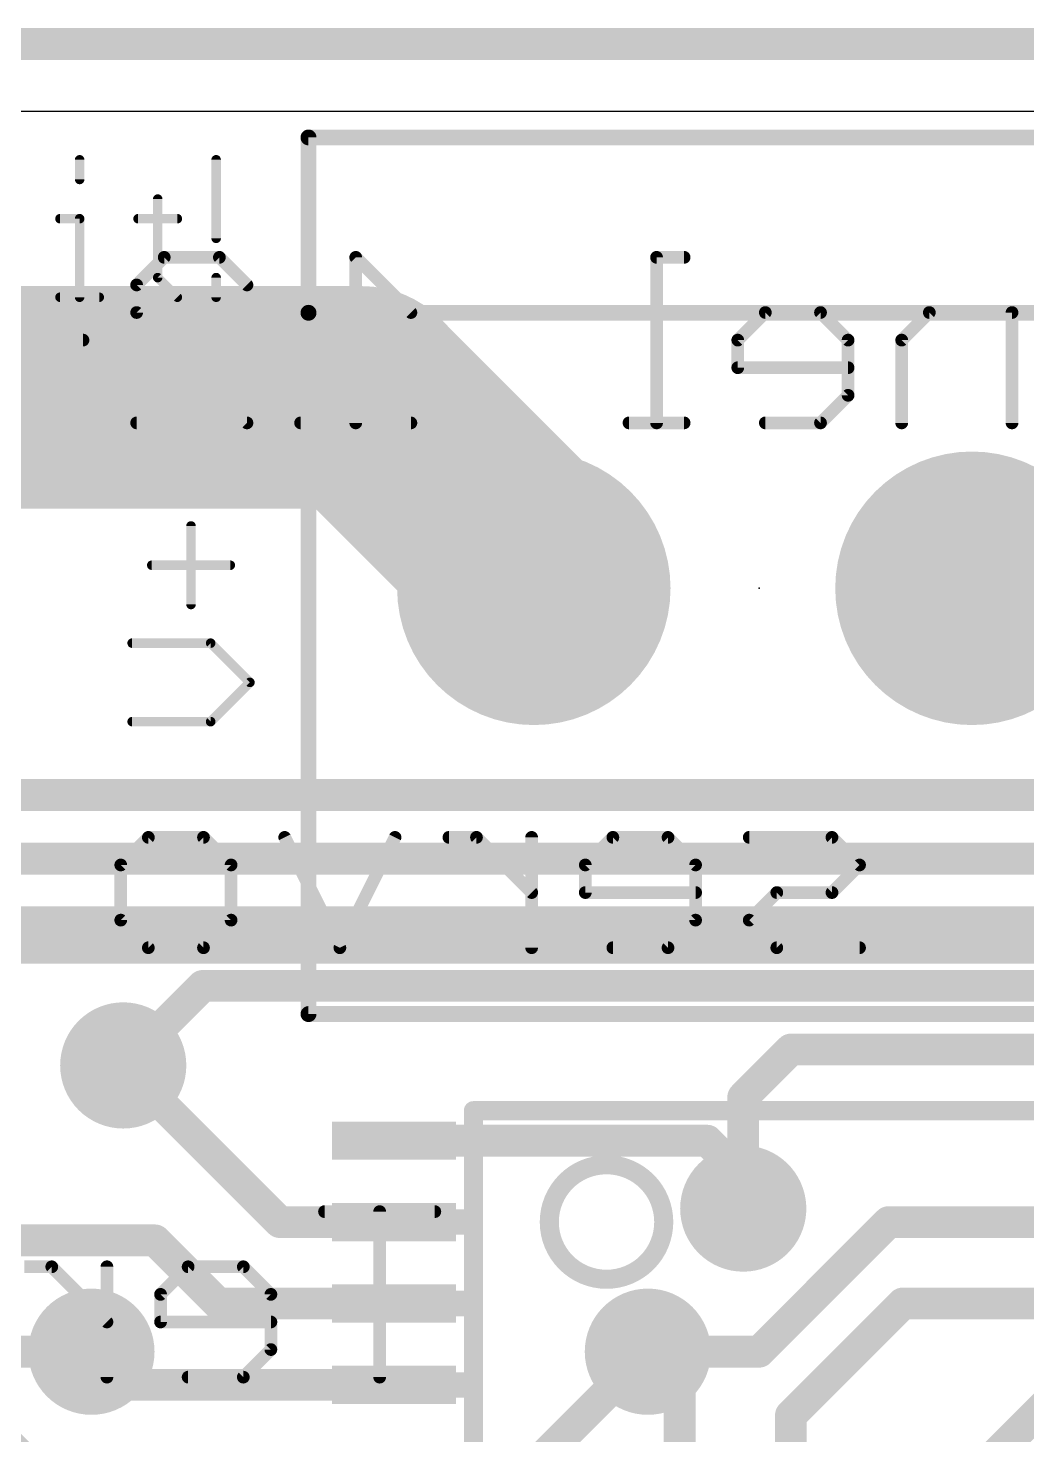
# Model space of a CAD drawing. Extents: x -31.2 to 31.8, y -0.1 to 26.1.
# Drawn here: x -5.84 to 2.14, y 14.83 to 26.06 of the extents above; entities that cross this region are included whole.
import ezdxf

# ---------------------------------------------------------------- set-up
doc = ezdxf.new("R2010")
doc.units = 0
for name, color, linetype in [('1', 12, 'CONTINUOUS'), ('16', 132, 'CONTINUOUS'), ('17', 110, 'CONTINUOUS'), ('18', 110, 'CONTINUOUS'), ('20', 53, 'CONTINUOUS'), ('21', 40, 'CONTINUOUS'), ('22', 40, 'CONTINUOUS'), ('23', 53, 'CONTINUOUS'), ('51', 253, 'CONTINUOUS')]:
    doc.layers.add(name, color=color, linetype=linetype)

# ---------------------------------------------------------------- blocks, each defined once
blk = doc.blocks.new('ROUNDP')
at = {"const_width": 0.5}
blk.add_lwpolyline([(0, -0.25, 1), (0, 0.25, 1), (0, -0.25)], format="xyb", dxfattribs=at)
blk = doc.blocks.new('RECT')
blk.add_solid([(-0.5, -0.5), (0.5, -0.5), (-0.5, 0.5), (0.5, 0.5)])
blk = doc.blocks.new('ROUNDV')
at = {"const_width": 0.5}
blk.add_lwpolyline([(0, -0.25, 1), (0, 0.25, 1), (0, -0.25)], format="xyb", dxfattribs=at)

msp = doc.modelspace()

# ---------------------------------------------------------------- linework, layer by layer
at = {"layer": '1'}
for points, const_width in [([(-11.049, 23.114), (-3.175, 23.114)], 1.778), ([(-3.175, 23.114), (-1.8, 21.739)], 1.778), ([(-1.8, 21.739), (-1.8, 21.59)], 1.778), ([(-7.112, 18.796), (2.794, 18.796)], 0.4064), ([(-3.829, 16.529), (-5.08, 17.78)], 0.254), ([(-2.9178, 17.179), (-0.415, 17.179)], 0.254), ([(-0.415, 17.179), (-0.127, 16.891)], 0.254), ([(-0.127, 16.891), (-0.127, 16.637)], 0.254), ([(-5.816, 14.579), (-7.874, 16.637)], 0.254), ([(-2.9178, 16.529), (-3.829, 16.529)], 0.254), ([(0, 15.494), (1.035, 16.529)], 0.254), ([(1.035, 16.529), (2.9178, 16.529)], 0.254), ([(-6.731, 16.383), (-4.826, 16.383)], 0.254), ([(-4.826, 16.383), (-4.322, 15.879)], 0.254), ([(-4.322, 15.879), (-2.9178, 15.879)], 0.254), ([(0.254, 14.986), (1.147, 15.879)], 0.254), ([(1.147, 15.879), (2.9178, 15.879)], 0.254), ([(-5.334, 15.494), (-5.069, 15.229)], 0.254), ([(-0.889, 15.494), (-0.635, 15.24)], 0.254), ([(-0.889, 15.494), (0, 15.494)], 0.254), ([(-5.069, 15.229), (-2.9178, 15.229)], 0.254), ([(-0.635, 15.24), (-0.635, 11.557)], 0.254), ([(0.254, 12.7), (0.254, 14.986)], 0.254)]:
    msp.add_lwpolyline(points, dxfattribs=dict(at, const_width=const_width))
for points, const_width in [([(-2.8607, 23.4283, 1), (-3.4893, 22.7997)], 0.889), ([(-3.175, 22.6695, 1), (-3.175, 23.5585)], 0.889), ([(-1.3555, 21.739, 1), (-2.2445, 21.739)], 0.889), ([(-2.1143, 21.4247, 1), (-1.4857, 22.0533)], 0.889), ([(-2.2445, 21.59, 1), (-1.3555, 21.59)], 0.889), ([(-5.0351, 17.8249, 1), (-5.1249, 17.7351)], 0.127), ([(-2.9178, 17.2425, 1), (-2.9178, 17.1155)], 0.127), ([(-0.3701, 17.2239, 1), (-0.4599, 17.1341)], 0.127), ([(-0.415, 17.1155, 1), (-0.415, 17.2425)], 0.127), ([(-0.0635, 16.891, 1), (-0.1905, 16.891)], 0.127), ([(-0.1719, 16.8461, 1), (-0.0821, 16.9359)], 0.127), ([(-3.829, 16.5925, 1), (-3.829, 16.4655)], 0.127), ([(-3.8739, 16.4841, 1), (-3.7841, 16.5739)], 0.127), ([(-2.9178, 16.4655, 1), (-2.9178, 16.5925)], 0.127), ([(-0.1905, 16.637, 1), (-0.0635, 16.637)], 0.127), ([(1.035, 16.5925, 1), (1.035, 16.4655)], 0.127), ([(1.0799, 16.4841, 1), (0.9901, 16.5739)], 0.127), ([(-4.7811, 16.4279, 1), (-4.8709, 16.3381)], 0.127), ([(-4.826, 16.3195, 1), (-4.826, 16.4465)], 0.127), ([(-4.322, 15.9425, 1), (-4.322, 15.8155)], 0.127), ([(-4.3669, 15.8341, 1), (-4.2771, 15.9239)], 0.127), ([(-2.9178, 15.8155, 1), (-2.9178, 15.9425)], 0.127), ([(1.147, 15.9425, 1), (1.147, 15.8155)], 0.127), ([(1.1919, 15.8341, 1), (1.1021, 15.9239)], 0.127), ([(-5.2891, 15.5389, 1), (-5.3789, 15.4491)], 0.127), ([(-0.8441, 15.5389, 1), (-0.9339, 15.4491)], 0.127), ([(-0.889, 15.5575, 1), (-0.889, 15.4305)], 0.127), ([(0, 15.4305, 1), (0, 15.5575)], 0.127), ([(-0.0449, 15.5389, 1), (0.0449, 15.4491)], 0.127), ([(-5.069, 15.2925, 1), (-5.069, 15.1655)], 0.127), ([(-5.1139, 15.1841, 1), (-5.0241, 15.2739)], 0.127), ([(-2.9178, 15.1655, 1), (-2.9178, 15.2925)], 0.127), ([(-0.5715, 15.24, 1), (-0.6985, 15.24)], 0.127), ([(-0.6799, 15.1951, 1), (-0.5901, 15.2849)], 0.127), ([(0.3175, 14.986, 1), (0.1905, 14.986)], 0.127), ([(0.2091, 15.0309, 1), (0.2989, 14.9411)], 0.127)]:
    msp.add_lwpolyline(points, format="xyb", dxfattribs=dict(at, const_width=const_width))
at = {"layer": '16', "const_width": 0.254}
for points in [[(-31.115, 25.936), (31.663, 25.936)], [(-7.493, 19.939), (10.795, 19.939)], [(-6.731, 19.431), (13.081, 19.431)], [(-5.969, 18.923), (15.748, 18.923)], [(-5.08, 17.78), (-4.445, 18.415)], [(-4.445, 18.415), (18.288, 18.415)], [(-0.127, 17.526), (0.254, 17.907)], [(0.254, 17.907), (20.574, 17.907)], [(-0.127, 16.637), (-0.127, 17.526)], [(1.143, 13.929), (3.851, 16.637)], [(-7.493, 15.494), (-5.334, 15.494)], [(-1.905, 14.478), (-0.889, 15.494)]]:
    msp.add_lwpolyline(points, dxfattribs=at)
at = {"layer": '16', "const_width": 0.127}
for points in [[(-4.445, 18.4785, 1), (-4.445, 18.3515)], [(-4.4001, 18.3701, 1), (-4.4899, 18.4599)], [(0.254, 17.9705, 1), (0.254, 17.8435)], [(0.2989, 17.8621, 1), (0.2091, 17.9519)], [(-5.1249, 17.8249, 1), (-5.0351, 17.7351)], [(-0.0635, 17.526, 1), (-0.1905, 17.526)], [(-0.1719, 17.5709, 1), (-0.0821, 17.4811)], [(-0.1905, 16.637, 1), (-0.0635, 16.637)], [(-5.334, 15.4305, 1), (-5.334, 15.5575)], [(-0.8441, 15.4491, 1), (-0.9339, 15.5389)]]:
    msp.add_lwpolyline(points, format="xyb", dxfattribs=at)
at = {"layer": '20'}
msp.add_line((-27.94, 25.4), (27.94, 25.4), dxfattribs=at)
at = {"layer": '21'}
for points, const_width in [([(-3.5682, 25.19, 1), (-3.6318, 25.19)], 0.0635), ([(-3.6, 25.2218, 1), (-3.6, 25.1583)], 0.0635), ([(-5.4093, 25.0115, 1), (-5.4474, 25.0115)], 0.0381), ([(-4.3187, 25.0115, 1), (-4.3568, 25.0115)], 0.0381), ([(-5.4474, 24.8547, 1), (-5.4093, 24.8547)], 0.0381), ([(-4.7856, 24.6979, 1), (-4.8237, 24.6979)], 0.0381), ([(-5.5851, 24.5602, 1), (-5.5851, 24.5221)], 0.0381), ([(-5.4093, 24.5412, 1), (-5.4474, 24.5412)], 0.0381), ([(-5.4283, 24.5221, 1), (-5.4283, 24.5602)], 0.0381), ([(-4.9614, 24.5602, 1), (-4.9614, 24.5221)], 0.0381), ([(-4.6479, 24.5221, 1), (-4.6479, 24.5602)], 0.0381), ([(-4.3568, 24.3844, 1), (-4.3187, 24.3844)], 0.0381), ([(-4.7912, 24.0843, 1), (-4.8181, 24.0574)], 0.0381), ([(-4.8237, 24.0709, 1), (-4.7856, 24.0709)], 0.0381), ([(-4.3187, 24.0709, 1), (-4.3568, 24.0709)], 0.0381), ([(-5.5851, 23.9332, 1), (-5.5851, 23.8951)], 0.0381), ([(-5.4474, 23.9141, 1), (-5.4093, 23.9141)], 0.0381), ([(-5.2716, 23.8951, 1), (-5.2716, 23.9332)], 0.0381), ([(-4.6614, 23.9006, 1), (-4.6344, 23.9276)], 0.0381), ([(-4.3568, 23.9141, 1), (-4.3187, 23.9141)], 0.0381), ([(-3.5682, 23.79, 1), (-3.6318, 23.79)], 0.0635), ([(-3.6318, 23.79, 1), (-3.5682, 23.79)], 0.0635), ([(-3.6, 23.8218, 1), (-3.6, 23.7583)], 0.0635), ([(-4.5194, 22.0877, 1), (-4.5575, 22.0877)], 0.0381), ([(-4.8519, 21.7932, 1), (-4.8519, 21.7551)], 0.0381), ([(-4.2249, 21.7551, 1), (-4.2249, 21.7932)], 0.0381), ([(-4.5575, 21.4606, 1), (-4.5194, 21.4606)], 0.0381), ([(-5.0087, 21.1712, 1), (-5.0087, 21.1331)], 0.0381), ([(-4.3682, 21.1656, 1), (-4.3951, 21.1387)], 0.0381), ([(-4.3816, 21.1331, 1), (-4.3816, 21.1712)], 0.0381), ([(-4.0546, 20.8252, 1), (-4.0816, 20.8521)], 0.0381), ([(-4.0816, 20.8252, 1), (-4.0546, 20.8521)], 0.0381), ([(-5.0087, 20.5442, 1), (-5.0087, 20.5061)], 0.0381), ([(-4.3951, 20.5386, 1), (-4.3682, 20.5116)], 0.0381), ([(-4.3816, 20.5061, 1), (-4.3816, 20.5442)], 0.0381), ([(-3.6318, 18.19, 1), (-3.5682, 18.19)], 0.0635), ([(-3.6, 18.2218, 1), (-3.6, 18.1583)], 0.0635), ([(-2.2828, 17.4567, 1), (-2.2828, 17.3805)], 0.0762), ([(-1.2192, 16.0724, 1), (-1.2192, 16.9868, 1), (-1.2192, 16.0724)], 0.1524)]:
    msp.add_lwpolyline(points, format="xyb", dxfattribs=dict(at, const_width=const_width))
for points, const_width in [([(3.4, 25.19), (-3.6, 25.19)], 0.127), ([(-3.6, 25.19), (-3.6, 23.79)], 0.127), ([(-5.4283, 25.0115), (-5.4283, 24.8547)], 0.0762), ([(-4.3377, 25.0115), (-4.3377, 24.3844)], 0.0762), ([(-4.8047, 24.6979), (-4.8047, 24.0709)], 0.0762), ([(-5.5851, 24.5412), (-5.4283, 24.5412)], 0.0762), ([(-5.4283, 24.5412), (-5.4283, 23.9141)], 0.0762), ([(-4.9614, 24.5412), (-4.6479, 24.5412)], 0.0762), ([(-4.8047, 24.0709), (-4.6479, 23.9141)], 0.0762), ([(-4.3377, 24.0709), (-4.3377, 23.9141)], 0.0762), ([(-5.5851, 23.9141), (-5.2716, 23.9141)], 0.0762), ([(-3.6, 23.79), (-3.6, 18.19)], 0.127), ([(3.4, 23.79), (-3.6, 23.79)], 0.127), ([(-4.5384, 21.4606), (-4.5384, 22.0877)], 0.0762), ([(-4.8519, 21.7742), (-4.2249, 21.7742)], 0.0762), ([(-4.3816, 21.1522), (-5.0087, 21.1522)], 0.0762), ([(-4.0681, 20.8386), (-4.3816, 21.1522)], 0.0762), ([(-4.3816, 20.5251), (-4.0681, 20.8386)], 0.0762), ([(-5.0087, 20.5251), (-4.3816, 20.5251)], 0.0762), ([(-3.6, 18.19), (3.4, 18.19)], 0.127), ([(-2.2828, 17.4186), (2.2828, 17.4186)], 0.1524)]:
    msp.add_lwpolyline(points, dxfattribs=dict(at, const_width=const_width))
at = {"layer": '22', "const_width": 0.1016}
for points in [[(-4.973, 24.0124), (-4.7527, 24.2327)], [(-4.7527, 24.2327), (-4.312, 24.2327)], [(-4.312, 24.2327), (-4.0917, 24.0124)], [(-2.782, 23.7921), (-3.2226, 24.2327)], [(-3.2226, 24.2327), (-3.2226, 22.9108)], [(-0.5991, 24.2327), (-0.8194, 24.2327)], [(-0.8194, 24.2327), (-0.8194, 22.9108)], [(-4.973, 23.7921), (-4.973, 24.0124)], [(-4.0917, 22.9108), (-4.973, 23.7921)], [(0.0496, 23.7921), (-0.1707, 23.5718)], [(0.4903, 23.7921), (0.0496, 23.7921)], [(0.7106, 23.5718), (0.4903, 23.7921)], [(1.3594, 23.7921), (1.139, 23.5718)], [(2.0203, 23.7921), (1.3594, 23.7921)], [(2.0203, 22.9108), (2.0203, 23.7921)], [(-5.4015, 23.5718), (-6.2827, 23.5718)], [(-0.1707, 23.5718), (-0.1707, 23.3514)], [(0.7106, 23.1311), (0.7106, 23.5718)], [(1.139, 23.5718), (1.139, 22.9108)], [(-0.1707, 23.3514), (0.7106, 23.3514)], [(0.4903, 22.9108), (0.7106, 23.1311)], [(-4.973, 22.9108), (-4.0917, 22.9108)], [(-2.782, 22.9108), (-3.6633, 22.9108)], [(-0.5991, 22.9108), (-1.0398, 22.9108)], [(0.0496, 22.9108), (0.4903, 22.9108)], [(-5.0998, 19.3808), (-4.8795, 19.6011)], [(-4.8795, 19.6011), (-4.4388, 19.6011)], [(-4.4388, 19.6011), (-4.2185, 19.3808)], [(-3.3494, 18.7198), (-3.7901, 19.6011)], [(-2.9088, 19.6011), (-3.3494, 18.7198)], [(-2.258, 19.6011), (-2.4783, 19.6011)], [(-1.8174, 19.1604), (-2.258, 19.6011)], [(-1.8174, 18.7198), (-1.8174, 19.6011)], [(-1.1686, 19.6011), (-1.3889, 19.3808)], [(-0.728, 19.6011), (-1.1686, 19.6011)], [(-0.5076, 19.3808), (-0.728, 19.6011)], [(0.5818, 19.6011), (-0.0792, 19.6011)], [(0.8021, 19.3808), (0.5818, 19.6011)], [(-5.0998, 18.9401), (-5.0998, 19.3808)], [(-4.2185, 19.3808), (-4.2185, 18.9401)], [(-1.3889, 19.3808), (-1.3889, 19.1604)], [(-0.5076, 18.9401), (-0.5076, 19.3808)], [(0.5818, 19.1604), (0.8021, 19.3808)], [(-1.3889, 19.1604), (-0.5076, 19.1604)], [(-0.0792, 18.9401), (0.1411, 19.1604)], [(0.1411, 19.1604), (0.5818, 19.1604)], [(-4.8795, 18.7198), (-5.0998, 18.9401)], [(-4.2185, 18.9401), (-4.4388, 18.7198)], [(-0.728, 18.7198), (-0.5076, 18.9401)], [(0.1411, 18.7198), (-0.0792, 18.9401)], [(-4.4388, 18.7198), (-4.8795, 18.7198)], [(-1.1686, 18.7198), (-0.728, 18.7198)], [(0.8021, 18.7198), (0.1411, 18.7198)], [(-2.5908, 16.6127), (-3.4721, 16.6127)], [(-3.0314, 15.2908), (-3.0314, 16.6127)], [(-5.6509, 16.1721), (-5.8712, 16.1721)], [(-5.2103, 15.7314), (-5.6509, 16.1721)], [(-5.2103, 15.2908), (-5.2103, 16.1721)], [(-4.5615, 16.1721), (-4.7818, 15.9518)], [(-4.1208, 16.1721), (-4.5615, 16.1721)], [(-3.9005, 15.9518), (-4.1208, 16.1721)], [(-4.7818, 15.9518), (-4.7818, 15.7314)], [(-3.9005, 15.5111), (-3.9005, 15.9518)], [(-4.7818, 15.7314), (-3.9005, 15.7314)], [(-4.1208, 15.2908), (-3.9005, 15.5111)], [(-4.5615, 15.2908), (-4.1208, 15.2908)]]:
    msp.add_lwpolyline(points, dxfattribs=at)
at = {"layer": '22', "const_width": 0.0508}
for points in [[(-4.7527, 24.2581, 1), (-4.7527, 24.2073)], [(-4.7347, 24.2148, 1), (-4.7706, 24.2507)], [(-4.2941, 24.2507, 1), (-4.33, 24.2148)], [(-4.312, 24.2073, 1), (-4.312, 24.2581)], [(-3.2047, 24.2507, 1), (-3.2406, 24.2148)], [(-3.1972, 24.2327, 1), (-3.248, 24.2327)], [(-0.8194, 24.2581, 1), (-0.8194, 24.2073)], [(-0.794, 24.2327, 1), (-0.8448, 24.2327)], [(-0.5991, 24.2073, 1), (-0.5991, 24.2581)], [(-4.991, 24.0304, 1), (-4.955, 23.9944)], [(-4.9476, 24.0124, 1), (-4.9984, 24.0124)], [(-4.1097, 23.9944, 1), (-4.0738, 24.0304)], [(-4.955, 23.81, 1), (-4.991, 23.7741)], [(-4.9984, 23.7921, 1), (-4.9476, 23.7921)], [(-2.8, 23.7741, 1), (-2.764, 23.81)], [(0.0496, 23.8175, 1), (0.0496, 23.7667)], [(0.0676, 23.7741, 1), (0.0317, 23.81)], [(0.5082, 23.81, 1), (0.4723, 23.7741)], [(0.4903, 23.7667, 1), (0.4903, 23.8175)], [(1.3594, 23.8175, 1), (1.3594, 23.7667)], [(1.3773, 23.7741, 1), (1.3414, 23.81)], [(2.0457, 23.7921, 1), (1.9949, 23.7921)], [(2.0203, 23.7667, 1), (2.0203, 23.8175)], [(-5.4015, 23.5464, 1), (-5.4015, 23.5972)], [(-0.1453, 23.5718, 1), (-0.1961, 23.5718)], [(-0.1886, 23.5897, 1), (-0.1527, 23.5538)], [(0.736, 23.5718, 1), (0.6852, 23.5718)], [(0.6926, 23.5538, 1), (0.7286, 23.5897)], [(1.1644, 23.5718, 1), (1.1136, 23.5718)], [(1.1211, 23.5897, 1), (1.157, 23.5538)], [(-0.1707, 23.3768, 1), (-0.1707, 23.326)], [(-0.1961, 23.3514, 1), (-0.1453, 23.3514)], [(0.7106, 23.326, 1), (0.7106, 23.3768)], [(0.6852, 23.1311, 1), (0.736, 23.1311)], [(0.7286, 23.1132, 1), (0.6926, 23.1491)], [(-4.973, 22.9362, 1), (-4.973, 22.8854)], [(-4.1097, 22.8928, 1), (-4.0738, 22.9288)], [(-4.0917, 22.8854, 1), (-4.0917, 22.9362)], [(-3.6633, 22.9362, 1), (-3.6633, 22.8854)], [(-3.248, 22.9108, 1), (-3.1972, 22.9108)], [(-2.782, 22.8854, 1), (-2.782, 22.9362)], [(-1.0398, 22.9362, 1), (-1.0398, 22.8854)], [(-0.8448, 22.9108, 1), (-0.794, 22.9108)], [(-0.5991, 22.8854, 1), (-0.5991, 22.9362)], [(0.0496, 22.9362, 1), (0.0496, 22.8854)], [(0.4723, 22.9288, 1), (0.5082, 22.8928)], [(0.4903, 22.8854, 1), (0.4903, 22.9362)], [(1.1136, 22.9108, 1), (1.1644, 22.9108)], [(1.9949, 22.9108, 1), (2.0457, 22.9108)], [(-4.8795, 19.6265, 1), (-4.8795, 19.5757)], [(-4.8615, 19.5831, 1), (-4.8974, 19.619)], [(-4.4209, 19.619, 1), (-4.4568, 19.5831)], [(-4.4388, 19.5757, 1), (-4.4388, 19.6265)], [(-3.7674, 19.6124, 1), (-3.8128, 19.5897)], [(-2.8861, 19.5897, 1), (-2.9315, 19.6124)], [(-2.4783, 19.6265, 1), (-2.4783, 19.5757)], [(-2.24, 19.619, 1), (-2.276, 19.5831)], [(-2.258, 19.5757, 1), (-2.258, 19.6265)], [(-1.792, 19.6011, 1), (-1.8428, 19.6011)], [(-1.1686, 19.6265, 1), (-1.1686, 19.5757)], [(-1.1506, 19.5831, 1), (-1.1866, 19.619)], [(-0.71, 19.619, 1), (-0.7459, 19.5831)], [(-0.728, 19.5757, 1), (-0.728, 19.6265)], [(-0.0792, 19.6265, 1), (-0.0792, 19.5757)], [(0.5997, 19.619, 1), (0.5638, 19.5831)], [(0.5818, 19.5757, 1), (0.5818, 19.6265)], [(-5.0744, 19.3808, 1), (-5.1252, 19.3808)], [(-5.1178, 19.3987, 1), (-5.0818, 19.3628)], [(-4.1931, 19.3808, 1), (-4.2439, 19.3808)], [(-4.2365, 19.3628, 1), (-4.2006, 19.3987)], [(-1.3635, 19.3808, 1), (-1.4143, 19.3808)], [(-1.4069, 19.3987, 1), (-1.371, 19.3628)], [(-0.4822, 19.3808, 1), (-0.533, 19.3808)], [(-0.5256, 19.3628, 1), (-0.4897, 19.3987)], [(0.82, 19.3628, 1), (0.7841, 19.3987)], [(0.7841, 19.3628, 1), (0.82, 19.3987)], [(-1.3889, 19.1858, 1), (-1.3889, 19.135)], [(-0.5076, 19.135, 1), (-0.5076, 19.1858)], [(0.1411, 19.1858, 1), (0.1411, 19.135)], [(0.1591, 19.1425, 1), (0.1232, 19.1784)], [(0.5818, 19.135, 1), (0.5818, 19.1858)], [(-1.8353, 19.1425, 1), (-1.7994, 19.1784)], [(-1.4143, 19.1604, 1), (-1.3635, 19.1604)], [(0.5638, 19.1784, 1), (0.5997, 19.1425)], [(-5.0818, 18.9581, 1), (-5.1178, 18.9222)], [(-4.2006, 18.9222, 1), (-4.2365, 18.9581)], [(-0.4897, 18.9222, 1), (-0.5256, 18.9581)], [(-0.0612, 18.9581, 1), (-0.0972, 18.9222)], [(-5.1252, 18.9401, 1), (-5.0744, 18.9401)], [(-4.2439, 18.9401, 1), (-4.1931, 18.9401)], [(-0.533, 18.9401, 1), (-0.4822, 18.9401)], [(-0.0972, 18.9581, 1), (-0.0612, 18.9222)], [(-4.8795, 18.7452, 1), (-4.8795, 18.6944)], [(-4.8974, 18.7018, 1), (-4.8615, 18.7378)], [(-4.4568, 18.7378, 1), (-4.4209, 18.7018)], [(-4.4388, 18.6944, 1), (-4.4388, 18.7452)], [(-1.1686, 18.7452, 1), (-1.1686, 18.6944)], [(-0.7459, 18.7378, 1), (-0.71, 18.7018)], [(-0.728, 18.6944, 1), (-0.728, 18.7452)], [(0.1411, 18.7452, 1), (0.1411, 18.6944)], [(0.1232, 18.7018, 1), (0.1591, 18.7378)], [(0.8021, 18.6944, 1), (0.8021, 18.7452)], [(-3.3722, 18.7312, 1), (-3.3267, 18.7084)], [(-3.3722, 18.7084, 1), (-3.3267, 18.7312)], [(-1.8428, 18.7198, 1), (-1.792, 18.7198)], [(-3.4721, 16.6381, 1), (-3.4721, 16.5873)], [(-3.006, 16.6127, 1), (-3.0568, 16.6127)], [(-2.5908, 16.5873, 1), (-2.5908, 16.6381)], [(-5.6329, 16.19, 1), (-5.6689, 16.1541)], [(-5.6509, 16.1467, 1), (-5.6509, 16.1975)], [(-5.1848, 16.1721, 1), (-5.2357, 16.1721)], [(-4.5615, 16.1975, 1), (-4.5615, 16.1467)], [(-4.5435, 16.1541, 1), (-4.5794, 16.19)], [(-4.1029, 16.19, 1), (-4.1388, 16.1541)], [(-4.1208, 16.1467, 1), (-4.1208, 16.1975)], [(-4.7564, 15.9518, 1), (-4.8072, 15.9518)], [(-4.7998, 15.9697, 1), (-4.7638, 15.9338)], [(-3.8751, 15.9518, 1), (-3.9259, 15.9518)], [(-3.9185, 15.9338, 1), (-3.8826, 15.9697)], [(-5.2282, 15.7135, 1), (-5.1923, 15.7494)], [(-4.7818, 15.7568, 1), (-4.7818, 15.706)], [(-4.8072, 15.7314, 1), (-4.7564, 15.7314)], [(-3.9005, 15.706, 1), (-3.9005, 15.7568)], [(-3.9259, 15.5111, 1), (-3.8751, 15.5111)], [(-3.8826, 15.4932, 1), (-3.9185, 15.5291)], [(-5.2357, 15.2908, 1), (-5.1848, 15.2908)], [(-4.5615, 15.3162, 1), (-4.5615, 15.2654)], [(-4.1388, 15.3088, 1), (-4.1029, 15.2728)], [(-4.1208, 15.2654, 1), (-4.1208, 15.3162)], [(-3.0568, 15.2908, 1), (-3.006, 15.2908)]]:
    msp.add_lwpolyline(points, format="xyb", dxfattribs=at)
at = {"layer": '23'}
msp.add_point((0, 21.59), dxfattribs=at)
at = {"layer": '51', "const_width": 0.1524}
msp.add_lwpolyline([(-2.2828, 17.4186), (-2.2828, 8.4894)], dxfattribs=at)
at = {"layer": '51', "const_width": 0.0762}
msp.add_lwpolyline([(-2.2447, 17.4186, 1), (-2.3209, 17.4186)], format="xyb", dxfattribs=at)

# ---------------------------------------------------------------- block references
at = {"layer": '1', "xscale": 0.3048, "yscale": 0.9906, "rotation": 270}
for p in [(-2.9178, 17.179), (-2.9178, 16.529), (-2.9178, 15.879), (-2.9178, 15.229)]:
    msp.add_blockref('RECT', p, dxfattribs=at)
at = {"layer": '17', "xscale": 2.1844, "yscale": 2.1844, "rotation": 180}
for p in [(-1.8, 21.59), (-1.8, 21.59), (1.7, 21.59), (1.7, 21.59)]:
    msp.add_blockref('ROUNDP', p, dxfattribs=at)
at = {"layer": '18', "xscale": 1.008, "yscale": 1.008}
for p in [(-5.08, 17.78), (-5.08, 17.78), (-0.127, 16.637), (-0.127, 16.637), (-5.334, 15.494), (-5.334, 15.494), (-0.889, 15.494), (-0.889, 15.494)]:
    msp.add_blockref('ROUNDV', p, dxfattribs=at)
at = {"layer": '51', "xscale": 0.2032, "yscale": 0.8382, "rotation": 270}
for p in [(-2.7019, 17.179), (-2.7019, 16.529), (-2.7019, 15.879), (-2.7019, 15.229)]:
    msp.add_blockref('RECT', p, dxfattribs=at)

doc.saveas('drawing.dxf')
